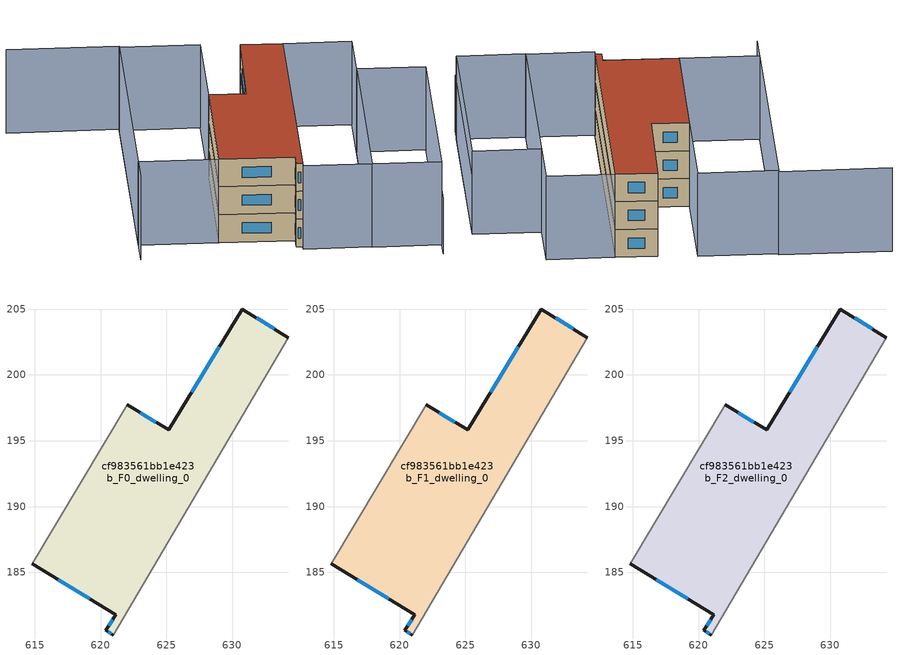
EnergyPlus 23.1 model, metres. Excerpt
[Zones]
cf983561bb1e423b_F0_dwelling_0
 floor ground (EU_floor_Construction): 634.28,202.83 620.97,180.24 620.41,180.59 621.14,181.79 614.79,185.65 622.01,197.74 625.17,195.82 630.77,205.01 z0
 wall outside (EU_wall_Construction): 614.79,185.65 621.14,181.79 620.41,180.59 620.97,180.24 / 634.28,202.83 630.77,205.01 625.17,195.82 622.01,197.74 z0:3
 wall adiabatic (EU_wall_Construction): 622.01,197.74 614.79,185.65 / 620.97,180.24 634.28,202.83 z0:3
 window (EU_Window_Construction): 620.91,181.41 620.64,180.96 / 616.77,184.45 619.16,182.99 / 624.19,196.42 623,197.14 / 629.03,202.14 626.92,198.68 / 633.18,203.51 631.86,204.33 / 620.58,180.48 620.8,180.35 z0.93:2.07
cf983561bb1e423b_F1_dwelling_0
 floor to cf983561bb1e423b_F0_dwelling_0 (EU_floor_Construction): 634.27,202.83 620.97,180.24 620.41,180.59 621.14,181.79 614.79,185.65 622.01,197.74 625.17,195.82 630.77,205.01 z3
 wall outside (EU_wall_Construction): 614.79,185.65 621.14,181.79 620.41,180.59 620.97,180.24 / 634.28,202.83 630.77,205.01 625.17,195.82 622.01,197.74 z3:6
 wall adiabatic (EU_wall_Construction): 622.01,197.74 614.79,185.65 / 620.97,180.24 634.28,202.83 z3:6
 window (EU_Window_Construction): 620.91,181.41 620.64,180.96 / 616.77,184.45 619.16,182.99 / 624.19,196.42 623,197.14 / 629.03,202.14 626.92,198.68 / 633.18,203.51 631.86,204.33 / 620.58,180.48 620.8,180.35 z3.93:5.07
cf983561bb1e423b_F2_dwelling_0
 floor to cf983561bb1e423b_F1_dwelling_0 (EU_floor_Construction): 634.27,202.83 620.97,180.24 620.41,180.59 621.14,181.79 614.79,185.65 622.01,197.74 625.17,195.82 630.77,205.01 z6
 wall outside (EU_wall_Construction): 614.79,185.65 621.14,181.79 620.41,180.59 620.97,180.24 / 634.28,202.83 630.77,205.01 625.17,195.82 622.01,197.74 z6:9
 wall adiabatic (EU_wall_Construction): 622.01,197.74 614.79,185.65 / 620.97,180.24 634.28,202.83 z6:9
 window (EU_Window_Construction): 620.91,181.41 620.64,180.96 / 616.77,184.45 619.16,182.99 / 624.19,196.42 623,197.14 / 629.03,202.14 626.92,198.68 / 633.18,203.51 631.86,204.33 / 620.58,180.48 620.8,180.35 z6.93:8.07
 roof outside (EU_roof_Construction): 621.14,181.79 620.41,180.59 620.97,180.24 634.28,202.83 630.77,205.01 625.17,195.82 622.01,197.74 614.79,185.65 z9
shading: 631.25,171.26 642.76,190.82 z0:6; 611.49,216.97 620.94,211.41 / 620.94,211.41 606.48,186.85 / 642.76,190.82 632.22,172.92 / 632.22,172.92 626.44,176.32 / 626.44,176.32 636.98,194.22 / 636.98,194.22 642.76,190.82 / 620.71,179.79 634.27,202.83 / 634.27,202.83 640.05,199.43 / 640.05,199.43 626.48,176.39 / 626.48,176.39 620.71,179.79 / 608.1,189.59 620.81,211.19 / 620.81,211.19 627.58,207.21 / 627.58,207.21 614.87,185.61 / 614.87,185.61 608.1,189.59 z0:9
[Building]
EU S2 Campaign: North Axis=0; Terrain=City; Solar Distribution=FullExterior
[Site:Location]
Montreal-Trudeau.Intl.AP: Latitude=45.4667; Longitude=-73.75; Time Zone=-5; Elevation=36
[SizingPeriod:WeatherFileDays]
AnnualSizingPeriod: Begin Month=1; Begin Day of Month=1; End Month=12; End Day of Month=31; Day of Week for Start Day=Monday; Use Weather File Daylight Saving Period=No; Use Weather File Rain and Snow Indicators=No
[MATERIAL]
EU_InternalMass_Material: Roughness=MediumRough; Thickness=0.1; Conductivity=1; Density=1800; Specific Heat=900; Thermal Absorptance=0.9; Solar Absorptance=0.7; Visible Absorptance=0.7
[MATERIAL:NOMASS] Roughness=MediumRough; Thermal Absorptance=0.9; Solar Absorptance=0.7; Visible Absorptance=0.7
Name | Thermal Resistance
EU_wall_NoMass; EU_floor_NoMass | 1.36485
EU_roof_NoMass | 2.55992
[WINDOWMATERIAL:SIMPLEGLAZINGSYSTEM]
EU_Window_SimpleGlazing: UFactor=3.92339; Solar Heat Gain Coefficient=0.8; Visible Transmittance=0.8
[CONSTRUCTION]
EU_wall_Construction: EU_wall_NoMass
EU_roof_Construction: EU_roof_NoMass
EU_floor_Construction: EU_floor_NoMass
EU_Window_Construction: EU_Window_SimpleGlazing
EU_InternalMass_Construction: EU_InternalMass_Material
[ZONE] Type=1; Multiplier=1; Ceiling Height=autocalculate; Floor Area=autocalculate; Part of Total Floor Area=Yes
Name | Volume
cf983561bb1e423b_F0_dwelling_0 | 477.541
cf983561bb1e423b_F1_dwelling_0; cf983561bb1e423b_F2_dwelling_0 | 477.542
[INTERNALMASS] Construction=EU_InternalMass_Construction; Surface Area=159.18
Name | Zone or ZoneList
cf983561bb1e423b_F0_dwelling_0_EU_InternalMass | cf983561bb1e423b_F0_dwelling_0
cf983561bb1e423b_F1_dwelling_0_EU_InternalMass | cf983561bb1e423b_F1_dwelling_0
cf983561bb1e423b_F2_dwelling_0_EU_InternalMass | cf983561bb1e423b_F2_dwelling_0
[OTHEREQUIPMENT] Fuel Type=Electricity; Design Level Calculation Method=Watts/Area; Power per Zone Floor Area=1; Fraction Latent=0; Fraction Radiant=0; Fraction Lost=0; Carbon Dioxide Generation Rate=0; EndUse Subcategory=EU_Step8_InternalGains
Name | Zone or ZoneList or Space or SpaceList | Schedule
EU_Step8_InternalGain_cf983561bb1e423b_F0_dwelling_0_f000 | cf983561bb1e423b_F0_dwelling_0 | EU_Step8_GainSchedule_cf983561bb1e423b_F0_dwelling_0_f000
EU_Step8_InternalGain_cf983561bb1e423b_F1_dwelling_0_f000 | cf983561bb1e423b_F1_dwelling_0 | EU_Step8_GainSchedule_cf983561bb1e423b_F1_dwelling_0_f000
EU_Step8_InternalGain_cf983561bb1e423b_F2_dwelling_0_f000 | cf983561bb1e423b_F2_dwelling_0 | EU_Step8_GainSchedule_cf983561bb1e423b_F2_dwelling_0_f000
[ZONEVENTILATION:DESIGNFLOWRATE] Schedule=EU_AlwaysOn; Design Flow Rate Calculation Method=AirChanges/Hour; Air Changes per Hour=0.860309; Ventilation Type=Natural; Fan Pressure Rise=0; Fan Total Efficiency=1; Constant Term Coefficient=1; Temperature Term Coefficient=0; Velocity Term Coefficient=0; Velocity Squared Term Coefficient=0; Minimum Indoor Temperature=-100; Maximum Indoor Temperature=100; Delta Temperature=-100; Minimum Outdoor Temperature=-100; Maximum Outdoor Temperature=100; Maximum Wind Speed=40
Name | Zone or ZoneList or Space or SpaceList
EU_ConstantAir_cf983561bb1e423b_F0_dwelling_0 | cf983561bb1e423b_F0_dwelling_0
EU_ConstantAir_cf983561bb1e423b_F1_dwelling_0 | cf983561bb1e423b_F1_dwelling_0
EU_ConstantAir_cf983561bb1e423b_F2_dwelling_0 | cf983561bb1e423b_F2_dwelling_0
[HVACTEMPLATE:THERMOSTAT] Constant Heating Setpoint=20; Constant Cooling Setpoint=50
EU_HeatOnly_cf983561bb1e423b_F0_dwelling_0; EU_HeatOnly_cf983561bb1e423b_F1_dwelling_0; EU_HeatOnly_cf983561bb1e423b_F2_dwelling_0
[HVACTEMPLATE:ZONE:IDEALLOADSAIRSYSTEM] System Availability Schedule=EU_AlwaysOn; Maximum Heating Supply Air Temperature=50; Minimum Cooling Supply Air Temperature=13; Maximum Heating Supply Air Humidity Ratio=0.0156; Minimum Cooling Supply Air Humidity Ratio=0.0077; Heating Limit=NoLimit; Cooling Limit=NoLimit; Heating Availability Schedule=EU_AlwaysOn; Cooling Availability Schedule=EU_CoolingOff; Dehumidification Control Type=ConstantSensibleHeatRatio; Cooling Sensible Heat Ratio=0.7; Dehumidification Setpoint=60; Humidification Control Type=None; Humidification Setpoint=30; Outdoor Air Method=None; Outdoor Air Flow Rate per Person=0.00944; Outdoor Air Flow Rate per Zone Floor Area=0; Outdoor Air Flow Rate per Zone=0; Demand Controlled Ventilation Type=None; Outdoor Air Economizer Type=NoEconomizer; Heat Recovery Type=None; Sensible Heat Recovery Effectiveness=0.7; Latent Heat Recovery Effectiveness=0.65
Name | Template Thermostat
cf983561bb1e423b_F0_dwelling_0 | EU_HeatOnly_cf983561bb1e423b_F0_dwelling_0
cf983561bb1e423b_F1_dwelling_0 | EU_HeatOnly_cf983561bb1e423b_F1_dwelling_0
cf983561bb1e423b_F2_dwelling_0 | EU_HeatOnly_cf983561bb1e423b_F2_dwelling_0
[SIZING:ZONE] Zone Cooling Design Supply Air Temperature Input Method=SupplyAirTemperature; Zone Cooling Design Supply Air Temperature=13; Zone Heating Design Supply Air Temperature Input Method=SupplyAirTemperature; Zone Heating Design Supply Air Temperature=50; Zone Cooling Design Supply Air Humidity Ratio=0.008; Zone Heating Design Supply Air Humidity Ratio=0.008; Cooling Design Air Flow Method=DesignDay; Cooling Design Air Flow Rate=0; Cooling Minimum Air Flow per Zone Floor Area=0.000762; Cooling Minimum Air Flow=0; Cooling Minimum Air Flow Fraction=0.2; Heating Design Air Flow Method=DesignDay; Heating Design Air Flow Rate=0; Heating Maximum Air Flow per Zone Floor Area=0.002032; Heating Maximum Air Flow=0.141576; Heating Maximum Air Flow Fraction=0.3; Account for Dedicated Outdoor Air System=No; Dedicated Outdoor Air System Control Strategy=NeutralSupplyAir; Dedicated Outdoor Air Low Setpoint Temperature for Design=autosize; Dedicated Outdoor Air High Setpoint Temperature for Design=autosize; Zone Load Sizing Method=Sensible Load Only No Latent Load; Zone Latent Cooling Design Supply Air Humidity Ratio Input Method=HumidityRatioDifference; Zone Cooling Design Supply Air Humidity Ratio Difference=0.005; Zone Latent Heating Design Supply Air Humidity Ratio Input Method=HumidityRatioDifference; Zone Humidification Design Supply Air Humidity Ratio Difference=0.005
cf983561bb1e423b_F0_dwelling_0; cf983561bb1e423b_F1_dwelling_0; cf983561bb1e423b_F2_dwelling_0
[SCHEDULE:CONSTANT]
Name | Hourly Value
EU_AlwaysOn | 1
EU_CoolingOff | 0
[SCHEDULE:FILE] Column Number=1; Rows to Skip at Top=0; Number of Hours of Data=8760; Column Separator=Comma; Interpolate to Timestep=No; Minutes per Item=60; Adjust Schedule for Daylight Savings=Yes
Name | File
EU_Step8_GainSchedule_cf983561bb1e423b_F0_dwelling_0_f000 | ../../schedules/cf983561bb1e423b/cf983561bb1e423b_F0_dwelling_0_f000_gain.csv
EU_Step8_GainSchedule_cf983561bb1e423b_F1_dwelling_0_f000 | ../../schedules/cf983561bb1e423b/cf983561bb1e423b_F1_dwelling_0_f000_gain.csv
EU_Step8_GainSchedule_cf983561bb1e423b_F2_dwelling_0_f000 | ../../schedules/cf983561bb1e423b/cf983561bb1e423b_F2_dwelling_0_f000_gain.csv
